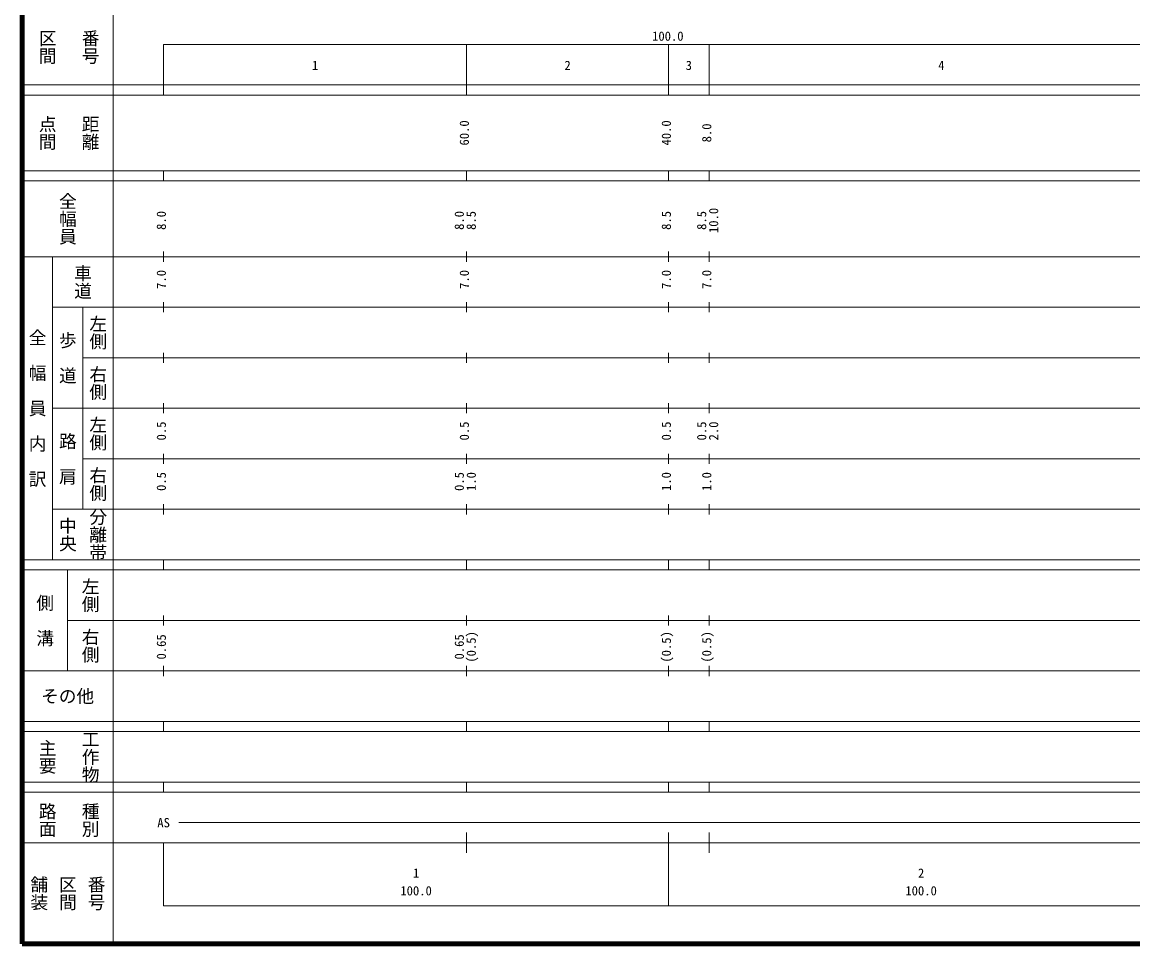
# Model space of a CAD drawing. Units: millimetres on the paper, enlarged 1000 times. Extents: x 40000 to 680000, y 20000 to 380000.
# Drawn here: x 40000 to 259912, y 20000 to 202409 of the extents above; entities that cross this region are included whole.
import ezdxf
from ezdxf.enums import TextEntityAlignment as Align

# ---------------------------------------------------------------- set-up
doc = ezdxf.new("R2010")
doc.units = ezdxf.units.MM
doc.header["$LTSCALE"] = 1000
doc.layers.add('M-TTL', color=2, linetype='Continuous', lineweight=140)
doc.layers.add('M-TTL-BAND', color=7, linetype='Continuous', lineweight=13)
doc.styles.add('@ＭＳ ゴシック', font='')
doc.styles.add('ＭＳ ゴシック', font='')
doc.styles.get('@ＭＳ ゴシック').set_extended_font_data('@MS Gothic')
doc.styles.get('ＭＳ ゴシック').set_extended_font_data('MS Gothic')

msp = doc.modelspace()

# ---------------------------------------------------------------- linework, layer by layer
at = {"layer": 'M-TTL'}
for p, q in [((40000, 380000), (40000, 20000)), ((40000, 20000), (680000, 20000))]:
    msp.add_line(p, q, dxfattribs=at)
at = {"layer": 'M-TTL-BAND'}
for p, q in [((58000, 370000), (58000, 20000)), ((68000, 198000), (579000, 198000)), ((68000, 198000), (68000, 188000)), ((128000, 188000), (128000, 198000)), ((168000, 188000), (168000, 198000)), ((176000, 188000), (176000, 198000)), ((40000, 190000), (579000, 190000)), ((40000, 188000), (579000, 188000)), ((40000, 173000), (579000, 173000)), ((68000, 171000), (68000, 173000)), ((128000, 171000), (128000, 173000)), ((168000, 171000), (168000, 173000)), ((176000, 171000), (176000, 173000)), ((40000, 171000), (579000, 171000)), ((68000, 155000), (68000, 157000)), ((128000, 155000), (128000, 157000)), ((168000, 155000), (168000, 157000)), ((176000, 155000), (176000, 157000)), ((40000, 156000), (579000, 156000)), ((46000, 96000), (46000, 156000)), ((46000, 146000), (579000, 146000)), ((52000, 146000), (52000, 106000)), ((68000, 145000), (68000, 147000)), ((128000, 145000), (128000, 147000)), ((168000, 145000), (168000, 147000)), ((176000, 145000), (176000, 147000)), ((68000, 135000), (68000, 137000)), ((128000, 135000), (128000, 137000)), ((168000, 135000), (168000, 137000)), ((176000, 135000), (176000, 137000)), ((52000, 136000), (579000, 136000)), ((46000, 126000), (579000, 126000)), ((68000, 125000), (68000, 127000)), ((128000, 125000), (128000, 127000)), ((168000, 125000), (168000, 127000)), ((176000, 125000), (176000, 127000)), ((68000, 115000), (68000, 117000)), ((128000, 115000), (128000, 117000)), ((168000, 115000), (168000, 117000)), ((176000, 115000), (176000, 117000)), ((52000, 116000), (579000, 116000)), ((46000, 106000), (579000, 106000)), ((68000, 105000), (68000, 107000)), ((128000, 105000), (128000, 107000)), ((168000, 105000), (168000, 107000)), ((176000, 105000), (176000, 107000)), ((40000, 96000), (579000, 96000)), ((68000, 94000), (68000, 96000)), ((128000, 94000), (128000, 96000)), ((168000, 94000), (168000, 96000)), ((176000, 94000), (176000, 96000)), ((40000, 94000), (579000, 94000)), ((49000, 94000), (49000, 74000)), ((49000, 84000), (579000, 84000)), ((68000, 83000), (68000, 85000)), ((128000, 83000), (128000, 85000)), ((168000, 83000), (168000, 85000)), ((176000, 83000), (176000, 85000)), ((68000, 73000), (68000, 75000)), ((128000, 73000), (128000, 75000)), ((168000, 73000), (168000, 75000)), ((176000, 73000), (176000, 75000)), ((40000, 74000), (579000, 74000)), ((40000, 64000), (579000, 64000)), ((68000, 62000), (68000, 64000)), ((128000, 62000), (128000, 64000)), ((168000, 62000), (168000, 64000)), ((176000, 62000), (176000, 64000)), ((40000, 62000), (579000, 62000)), ((40000, 52000), (579000, 52000)), ((68000, 50000), (68000, 52000)), ((128000, 50000), (128000, 52000)), ((168000, 50000), (168000, 52000)), ((176000, 50000), (176000, 52000)), ((40000, 50000), (579000, 50000)), ((71000, 44000), (565000, 44000)), ((128000, 38000), (128000, 42000)), ((168000, 27500), (168000, 42000)), ((176000, 38000), (176000, 42000)), ((40000, 40000), (579000, 40000)), ((68000, 40000), (68000, 27500)), ((68000, 27500), (579000, 27500))]:
    msp.add_line(p, q, dxfattribs=at)

# ---------------------------------------------------------------- texts
at = {"layer": 'M-TTL-BAND', "style": '@ＭＳ ゴシック'}
for s, p in [('区間', (45000, 197500)), ('番号', (53500, 197500)), ('点間', (45000, 180500)), ('距離', (53500, 180500)), ('全幅員', (49000, 163500)), ('車道', (52000, 151000)), ('左側', (55000, 141000)), ('全\u3000幅\u3000員\u3000内\u3000訳', (43000, 126000)), ('歩\u3000道', (49000, 136000)), ('右側', (55000, 131000)), ('左側', (55000, 121000)), ('路\u3000肩', (49000, 116000)), ('右側', (55000, 111000)), ('分離帯', (55000, 101000)), ('中央', (49000, 101000)), ('左側', (53500, 89000)), ('側\u3000溝', (44500, 84000)), ('右側', (53500, 79000)), ('工作物', (53500, 57000)), ('主要', (45000, 57000)), ('路面', (45000, 44500)), ('種別', (53500, 44500)), ('舗装', (43333, 30000)), ('区間', (49000, 30000)), ('番号', (54667, 30000))]:
    msp.add_text(s, height=2566, rotation=270, dxfattribs=at).set_placement(p, align=Align.MIDDLE_CENTER)
at = {"layer": 'M-TTL-BAND', "style": 'ＭＳ ゴシック'}
for s, p in [('100.0', (167844, 198195)), ('1', (98000, 192405)), ('2', (148000, 192405)), ('3', (172000, 192405)), ('4', (222000, 192405)), ('AS', (68000, 42500)), ('1', (118000, 32523)), ('2', (218000, 32523)), ('100.0', (118000, 29033)), ('100.0', (218000, 29033))]:
    msp.add_text(s, height=1833, dxfattribs=at).set_placement(p, align=Align.BOTTOM_CENTER)
for s, p in [('60.0', (129000, 180500)), ('40.0', (169000, 180500)), ('8.0', (177000, 180500)), ('10.0', (178370, 163174)), ('8.0', (69000, 163174)), ('8.0', (128000, 163174)), ('8.5', (130370, 163174)), ('8.5', (169000, 163174)), ('8.5', (176000, 163174)), ('7.0', (69000, 151500)), ('7.0', (129000, 151500)), ('7.0', (169000, 151500)), ('7.0', (177000, 151500)), ('0.5', (69000, 121500)), ('0.5', (129000, 121500)), ('0.5', (169000, 121500)), ('0.5', (176000, 121500)), ('2.0', (178370, 121500)), ('0.5', (69000, 111500)), ('0.5', (128000, 111500)), ('1.0', (130370, 111500)), ('1.0', (169000, 111500)), ('1.0', (177000, 111500)), ('(0.5)', (130370, 78764)), ('(0.5)', (169000, 78764)), ('(0.5)', (177000, 78764)), ('0.65', (69000, 78764)), ('0.65', (128000, 78764))]:
    msp.add_text(s, height=1833, rotation=90, dxfattribs=at).set_placement(p, align=Align.BOTTOM_CENTER)
msp.add_text('その他', height=2566, dxfattribs=at).set_placement((49000, 69000), align=Align.MIDDLE_CENTER)

doc.saveas('drawing.dxf')
